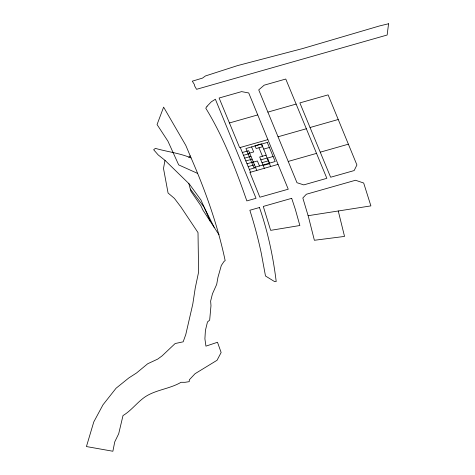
<?xml version="1.0" encoding="UTF-8"?>
<svg xmlns="http://www.w3.org/2000/svg" width="475" height="475" viewBox="0 0 475 475"><rect width="100%" height="100%" fill="white"/><g stroke="black" fill="none" stroke-linecap="round" stroke-linejoin="round"><path stroke-width="0.71" d="M191.087 157.943C179.675 153.081 167.242 151.81 155.373 148.366L153.651 149.738L158.193 154.921L164.979 160.33L163.501 168.453L168.073 193.016L174.402 198.384L180.844 206.874L198.01 232.602L198.592 272.122L195.249 288.016L192.797 304.048L185.79 334.507L183.16 341.816L175.144 343.538L162.1 355.876L157.676 359.112L147.678 363.773L136.551 372.97L128.778 377.975L116.06 388.235L102.986 404.813L93.783 421.913L86.432 446.553L112.872 451.25L114.76 441.845L118.697 433.764L123.007 415.56C131.254 410.679 137.049 402.462 144.946 396.975C155.931 389.66 169.706 388.972 181.046 382.298L185.007 382.304L189.222 381.662L189.347 379.774L195.059 373.706L217.045 360.276L221.142 352.497L217.491 342.267L205.942 346.138L204.903 338.8L205.414 330.434L207.474 321.955L209.665 320.144L210.983 305.651L210.639 301.085L212.45 293.841L216.695 284.382L217.948 277.364L221.314 265.483L224.075 261.357L225.168 260.656C217.71 225.263 205.556 191.045 191.087 157.943L185.814 145.427L163.614 107.136L157.059 124.551L167.948 141.206L178.683 164.896L197.493 173.357M188.741 157.362L190.208 155.853M257.735 114.92L248.728 92.957L241.591 91.622L219.112 98.016L229.437 122.96L257.735 114.92L288.248 189.21L259.873 197.22L249.88 172.413L278.047 164.398M267.876 112.106L296.988 182.721L303.78 184.888L326.853 178.321L285.766 79.028L264.177 85.179L258.721 89.888L267.876 112.106L296.127 104.073M310.044 127.508L338.23 119.498L356.915 164.962L354.142 170.567L330.63 177.246L299.868 102.903L328.106 94.869L338.23 119.498M267.882 139.632L239.643 147.666L229.437 122.96M278.053 136.782L306.339 128.743M242.345 152.481L248.633 150.694L256.797 170.442M262.728 146.686L256.179 148.55L255.016 145.724L261.303 143.937L262.467 146.757M248.003 153.55L253.662 151.941L251.584 146.917M263.72 149.079L269.378 147.47M243.509 155.307L249.797 153.514M244.678 158.127L250.966 156.334M245.842 160.948L252.13 159.161M247.006 163.768L253.3 161.981M260.846 159.832L267.134 158.044M251.738 162.581L257.391 160.972L259.469 165.995M273.107 156.501L267.455 158.11L269.533 163.133M248.176 166.588L254.463 164.801M262.01 162.652L268.298 160.865M249.339 169.409L255.627 167.622M263.174 165.478L269.462 163.685M320.257 152.178L348.383 144.18M288.212 161.435L316.54 153.377M308.133 215.697L370.892 205.889L363.684 183.023L355.532 180.257L306.369 194.239L302.83 197.998L308.471 216.885L314.379 240.279L344.535 236.419L338.259 210.995M164.979 160.33L189.388 184.104L201.044 200.135L210.318 221.427L219.04 234.781M190.321 189.056L204.078 207.106L214.166 227.323M210.318 221.427L202.855 210.015L200.86 205.705L190.914 191.241L188.842 183.629M261.642 144.056L266.232 155.147L259.677 157.011L264.343 168.298M265.964 155.224L270.631 166.505M258.958 147.755L262.455 156.222M240.267 147.488L250.509 172.229M388.568 23.75L387.149 35.019L196.555 89.312L194.572 85.832L194.423 84.562L192.292 81.177L202.504 78.102L205.443 75.958L237.547 65.603L302.682 48.545L379.383 25.982L388.568 23.75M207.07 106.246L205.77 108.181C223.511 137.132 235.743 168.94 246.828 200.907L256.043 198.307L215.371 99.228L211.298 101.834L207.07 106.246M267.3 142.447L245.925 148.527L253.816 167.604L275.185 161.524L267.3 142.447M259.457 207.522L249.862 210.253L252.154 217.704A530.842 464.283 10.5 0 1 261.268 253.217L265.495 275.993L274.639 281.639L276.207 281.538C273.125 256.381 267.799 231.473 259.457 207.522M291.703 198.324L263.287 206.423L270.649 230.357L299.856 225.512L295.361 209.428L291.703 198.324"/></g></svg>
